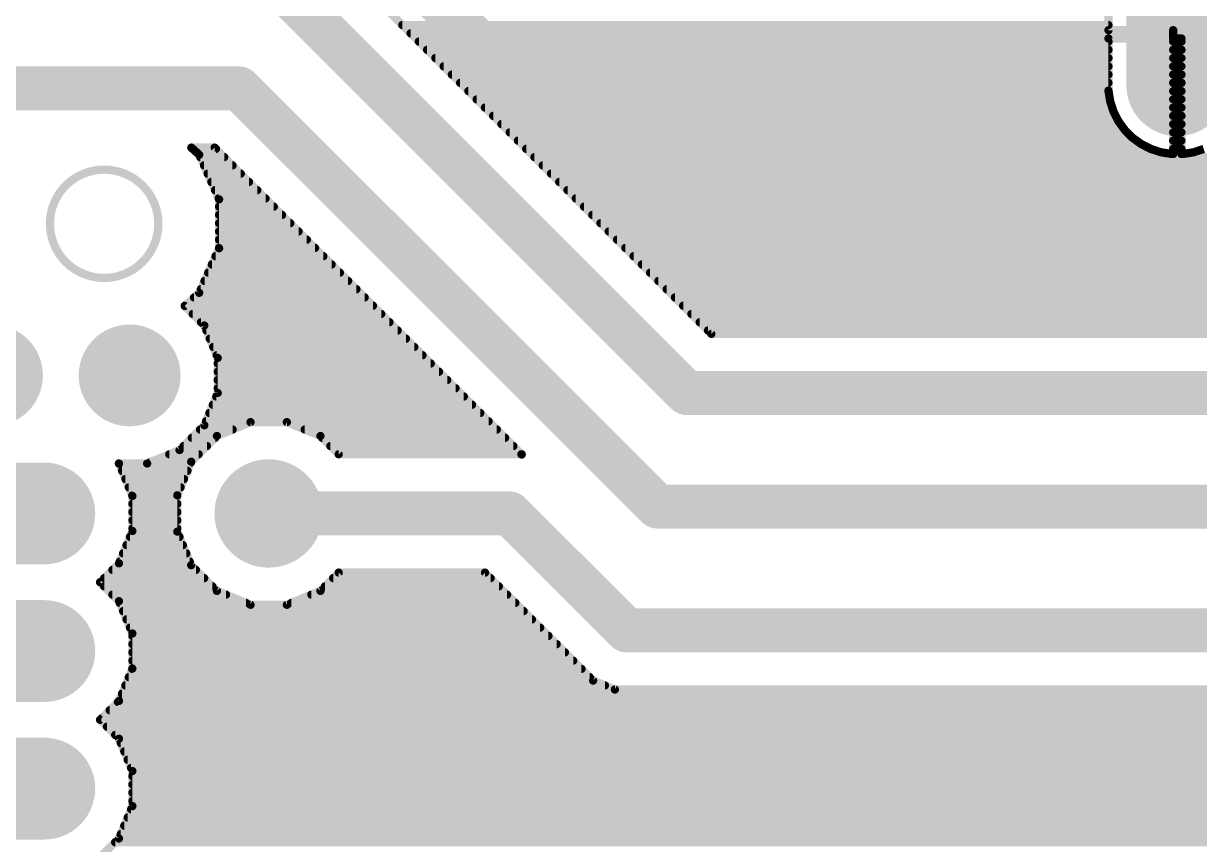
# Model space of a CAD drawing. Extents: x 0 to 84, y 0 to 54.2.
# Drawn here: x 51.1 to 72.8, y 29.83 to 44.99 of the extents above; entities that cross this region are included whole.
import ezdxf

# ---------------------------------------------------------------- set-up
doc = ezdxf.new("R2010")
doc.units = 0
for name, color, linetype in [('1', 12, 'CONTINUOUS'), ('17', 110, 'CONTINUOUS'), ('18', 110, 'CONTINUOUS'), ('20', 31, 'CONTINUOUS')]:
    doc.layers.add(name, color=color, linetype=linetype)

# ---------------------------------------------------------------- blocks, each defined once
blk = doc.blocks.new('ROUNDP')
at = {"const_width": 0.5}
blk.add_lwpolyline([(0, -0.25, 1), (0, 0.25, 1), (0, -0.25)], format="xyb", dxfattribs=at)
blk = doc.blocks.new('LONGP100')
at = {"const_width": 1}
blk.add_lwpolyline([(-0.5, 0), (0.5, 0)], dxfattribs=at)
at = {"const_width": 0.5}
for points in [[(-0.5, 0.25, 1), (-0.5, -0.25)], [(0.5, -0.25, 1), (0.5, 0.25)]]:
    blk.add_lwpolyline(points, format="xyb", dxfattribs=at)
blk = doc.blocks.new('ROUNDV')
at = {"const_width": 0.5}
blk.add_lwpolyline([(0, -0.25, 1), (0, 0.25, 1), (0, -0.25)], format="xyb", dxfattribs=at)

msp = doc.modelspace()

# ---------------------------------------------------------------- linework, layer by layer
at = {"layer": '1'}
for points, const_width in [([(56.515, 47.625), (63.655, 40.485)], 0.8128), ([(63.7932, 39.2564), (56.4037, 46.6459)], 0.1524), ([(55.785, 45.72), (63.3408, 38.1642)], 0.8128), ([(71.12, 45.8268), (71.12, 44.8632)], 0.1524), ([(58.0916, 44.958), (71.12, 44.958)], 0.1524), ([(71.12, 44.8632), (72.3138, 44.8632)], 0.1524), ([(72.3138, 44.8632), (72.3138, 44.7108)], 0.1524), ([(58.244, 44.8056), (72.3138, 44.8056)], 0.1524), ([(58.3964, 44.6532), (71.12, 44.6532)], 0.1524), ([(72.3138, 44.7108), (71.12, 44.7108)], 0.1524), ([(71.12, 44.7108), (71.12, 43.7473)], 0.1524), ([(72.3138, 42.5772), (72.3138, 44.7108)], 0.1524), ([(72.3138, 44.7108), (72.4662, 44.7108)], 0.1524), ([(72.3138, 44.6532), (72.4662, 44.6532)], 0.1524), ([(72.4662, 44.7108), (72.4662, 42.5772)], 0.1524), ([(58.5488, 44.5008), (71.12, 44.5008)], 0.1524), ([(72.3138, 44.5008), (72.4662, 44.5008)], 0.1524), ([(58.7012, 44.3484), (71.12, 44.3484)], 0.1524), ([(58.8536, 44.196), (71.12, 44.196)], 0.1524), ([(72.3138, 44.3484), (72.4662, 44.3484)], 0.1524), ([(72.3138, 44.196), (72.4662, 44.196)], 0.1524), ([(43.1185, 43.7878), (55.0822, 43.7878)], 0.8128), ([(55.0822, 43.7878), (62.802, 36.068)], 0.8128), ([(59.006, 44.0436), (71.12, 44.0436)], 0.1524), ([(72.3138, 44.0436), (72.4662, 44.0436)], 0.1524), ([(59.1584, 43.8912), (71.12, 43.8912)], 0.1524), ([(72.3138, 43.8912), (72.4662, 43.8912)], 0.1524), ([(59.3108, 43.7388), (71.1213, 43.7388)], 0.1524), ([(59.4632, 43.5864), (71.1455, 43.5864)], 0.1524), ([(71.12, 43.7473), (71.1513, 43.5498)], 0.1524), ([(71.1513, 43.5498), (71.213, 43.3597)], 0.1524), ([(72.3138, 43.7388), (72.4662, 43.7388)], 0.1524), ([(72.3138, 43.5864), (72.4662, 43.5864)], 0.1524), ([(59.6156, 43.434), (71.1889, 43.434)], 0.1524), ([(71.213, 43.3597), (71.3038, 43.1816)], 0.1524), ([(72.3138, 43.434), (72.4662, 43.434)], 0.1524), ([(59.768, 43.2816), (71.2528, 43.2816)], 0.1524), ([(59.9204, 43.1292), (71.3419, 43.1292)], 0.1524), ([(71.3038, 43.1816), (71.4213, 43.0199)], 0.1524), ([(72.3138, 43.2816), (72.4662, 43.2816)], 0.1524), ([(72.3138, 43.1292), (72.4662, 43.1292)], 0.1524), ([(60.0728, 42.9768), (71.4644, 42.9768)], 0.1524), ([(71.4213, 43.0199), (71.5627, 42.8785)], 0.1524), ([(72.3138, 42.9768), (72.4662, 42.9768)], 0.1524), ([(54.3444, 42.5638), (54.198, 42.6956)], 0.1524), ([(54.198, 42.6956), (54.6298, 42.6956)], 0.1524), ([(54.2242, 42.672), (54.6534, 42.672)], 0.1524), ([(54.6298, 42.6956), (60.295, 37.0304)], 0.1524), ([(60.2252, 42.8244), (71.6371, 42.8244)], 0.1524), ([(60.3776, 42.672), (71.8991, 42.672)], 0.1524), ([(71.5627, 42.8785), (71.7244, 42.761)], 0.1524), ([(71.7244, 42.761), (71.9025, 42.6703)], 0.1524), ([(71.9025, 42.6703), (72.0926, 42.6085)], 0.1524), ([(72.3138, 42.8244), (72.4662, 42.8244)], 0.1524), ([(72.3138, 42.672), (72.4662, 42.672)], 0.1524), ([(72.6874, 42.6085), (72.8775, 42.6703)], 0.1524), ([(54.7111, 41.7401), (54.3444, 42.5638)], 0.1524), ([(54.3641, 42.5196), (54.8058, 42.5196)], 0.1524), ([(60.53, 42.5196), (73.9587, 42.5196)], 0.1524), ([(72.0926, 42.6085), (72.29, 42.5772)], 0.1524), ([(72.29, 42.5772), (72.3138, 42.5772)], 0.1524), ([(72.4662, 42.5772), (72.49, 42.5772)], 0.1524), ([(72.49, 42.5772), (72.6874, 42.6085)], 0.1524), ([(54.4319, 42.3672), (54.9582, 42.3672)], 0.1524), ([(60.6824, 42.3672), (74.2552, 42.3672)], 0.1524), ([(54.4998, 42.2148), (55.1106, 42.2148)], 0.1524), ([(54.5676, 42.0624), (55.263, 42.0624)], 0.1524), ([(60.8348, 42.2148), (82.8913, 42.2148)], 0.1524), ([(60.9872, 42.0624), (82.8913, 42.0624)], 0.1524), ([(54.6355, 41.91), (55.4154, 41.91)], 0.1524), ([(61.1396, 41.91), (82.8913, 41.91)], 0.1524), ([(54.7033, 41.7576), (55.5678, 41.7576)], 0.1524), ([(54.7111, 40.8384), (54.7111, 41.7401)], 0.1524), ([(54.7111, 41.6052), (55.7202, 41.6052)], 0.1524), ([(61.292, 41.7576), (82.8913, 41.7576)], 0.1524), ([(61.4444, 41.6052), (82.8913, 41.6052)], 0.1524), ([(54.7111, 41.4528), (55.8726, 41.4528)], 0.1524), ([(61.5968, 41.4528), (82.8913, 41.4528)], 0.1524), ([(54.7111, 41.3004), (56.025, 41.3004)], 0.1524), ([(54.7111, 41.148), (56.1774, 41.148)], 0.1524), ([(61.7492, 41.3004), (82.8913, 41.3004)], 0.1524), ([(61.9016, 41.148), (82.8913, 41.148)], 0.1524), ([(54.7111, 40.9956), (56.3298, 40.9956)], 0.1524), ([(62.054, 40.9956), (82.8913, 40.9956)], 0.1524), ([(54.3444, 40.0147), (54.7111, 40.8384)], 0.1524), ([(54.7111, 40.8432), (56.4822, 40.8432)], 0.1524), ([(62.2064, 40.8432), (82.8913, 40.8432)], 0.1524), ([(63.655, 40.485), (72.39, 40.485)], 0.8128), ([(54.5776, 40.5384), (56.787, 40.5384)], 0.1524), ([(54.6454, 40.6908), (56.6346, 40.6908)], 0.1524), ([(62.3588, 40.6908), (82.8913, 40.6908)], 0.1524), ([(62.5112, 40.5384), (82.8913, 40.5384)], 0.1524), ([(54.5097, 40.386), (56.9394, 40.386)], 0.1524), ([(62.6636, 40.386), (82.8913, 40.386)], 0.1524), ([(54.374, 40.0812), (57.2442, 40.0812)], 0.1524), ([(54.4419, 40.2336), (57.0918, 40.2336)], 0.1524), ([(62.816, 40.2336), (82.8913, 40.2336)], 0.1524), ([(62.9684, 40.0812), (82.8913, 40.0812)], 0.1524), ([(54.076, 39.773), (54.3444, 40.0147)], 0.1524), ([(54.249, 39.9288), (57.3966, 39.9288)], 0.1524), ([(63.1208, 39.9288), (82.8913, 39.9288)], 0.1524), ([(54.4385, 39.4105), (54.076, 39.773)], 0.1524), ([(54.0798, 39.7764), (57.549, 39.7764)], 0.1524), ([(63.2732, 39.7764), (79.652, 39.7764)], 0.1524), ([(54.225, 39.624), (57.7014, 39.624)], 0.1524), ([(54.3774, 39.4716), (57.8538, 39.4716)], 0.1524), ([(63.4256, 39.624), (79.2841, 39.624)], 0.1524), ([(63.578, 39.4716), (78.9975, 39.4716)], 0.1524), ([(54.686, 38.813), (54.4385, 39.4105)], 0.1524), ([(54.4763, 39.3192), (58.0062, 39.3192)], 0.1524), ([(63.7304, 39.3192), (78.8451, 39.3192)], 0.1524), ([(78.7823, 39.2564), (63.7932, 39.2564)], 0.1524), ([(54.5394, 39.1668), (58.1586, 39.1668)], 0.1524), ([(54.6026, 39.0144), (58.311, 39.0144)], 0.1524), ([(54.6657, 38.862), (58.4634, 38.862)], 0.1524), ([(54.686, 38.1663), (54.686, 38.813)], 0.1524), ([(54.686, 38.7096), (58.6158, 38.7096)], 0.1524), ([(54.686, 38.5572), (58.7682, 38.5572)], 0.1524), ([(54.686, 38.4048), (58.9206, 38.4048)], 0.1524), ([(63.3408, 38.1642), (79.9458, 38.1642)], 0.8128), ([(54.4385, 37.5688), (54.686, 38.1663)], 0.1524), ([(54.686, 38.2524), (59.073, 38.2524)], 0.1524), ([(54.5954, 37.9476), (59.3778, 37.9476)], 0.1524), ([(54.6585, 38.1), (59.2254, 38.1)], 0.1524), ([(54.5323, 37.7952), (59.5302, 37.7952)], 0.1524), ([(53.9812, 37.1116), (54.4385, 37.5688)], 0.1524), ([(54.3601, 37.4904), (54.9614, 37.4904)], 0.1524), ([(54.4691, 37.6428), (59.6826, 37.6428)], 0.1524), ([(55.2907, 37.6268), (54.6711, 37.3702)], 0.1524), ([(55.9613, 37.6268), (55.2907, 37.6268)], 0.1524), ([(56.5809, 37.3702), (55.9613, 37.6268)], 0.1524), ([(56.2906, 37.4904), (59.835, 37.4904)], 0.1524), ([(54.6711, 37.3702), (54.1968, 36.8959)], 0.1524), ([(54.2077, 37.338), (54.6389, 37.338)], 0.1524), ([(56.9179, 37.0332), (56.5809, 37.3702)], 0.1524), ([(56.6131, 37.338), (59.9874, 37.338)], 0.1524), ([(53.3837, 36.8641), (53.9812, 37.1116)], 0.1524), ([(53.792, 37.0332), (54.3341, 37.0332)], 0.1524), ([(54.0553, 37.1856), (54.4865, 37.1856)], 0.1524), ([(56.7655, 37.1856), (60.1398, 37.1856)], 0.1524), ([(60.2883, 37.0332), (56.9179, 37.0332)], 0.1524), ([(56.9179, 37.0332), (60.2922, 37.0332)], 0.1524), ([(60.295, 37.0304), (60.2883, 37.0332)], 0.1524), ([(52.8639, 36.8618), (52.8617, 36.8641)], 0.1524), ([(52.8617, 36.8641), (53.3837, 36.8641)], 0.1524), ([(53.1114, 36.2644), (52.8639, 36.8618)], 0.1524), ([(53.4241, 36.8808), (54.1906, 36.8808)], 0.1524), ([(54.1968, 36.8959), (53.9402, 36.2763)], 0.1524), ([(52.9192, 36.7284), (54.1275, 36.7284)], 0.1524), ([(52.9823, 36.576), (54.0643, 36.576)], 0.1524), ([(53.0454, 36.4236), (54.0012, 36.4236)], 0.1524), ([(62.802, 36.068), (77.47, 36.068)], 0.8128), ([(53.1086, 36.2712), (53.9402, 36.2712)], 0.1524), ([(53.1114, 35.6176), (53.1114, 36.2644)], 0.1524), ([(53.9402, 36.2763), (53.9402, 35.6057)], 0.1524), ([(60.071, 35.941), (55.626, 35.941)], 0.8128), ([(62.23, 33.782), (60.071, 35.941)], 0.8128), ([(53.1114, 36.1188), (53.9402, 36.1188)], 0.1524), ([(53.1114, 35.9664), (53.9402, 35.9664)], 0.1524), ([(53.1114, 35.814), (53.9402, 35.814)], 0.1524), ([(52.8639, 35.0202), (53.1114, 35.6176)], 0.1524), ([(53.0665, 35.5092), (53.9802, 35.5092)], 0.1524), ([(53.1114, 35.6616), (53.9402, 35.6616)], 0.1524), ([(53.9402, 35.6057), (54.1968, 34.9861)], 0.1524), ([(53.0034, 35.3568), (54.0433, 35.3568)], 0.1524), ([(52.9402, 35.2044), (54.1064, 35.2044)], 0.1524), ([(52.5147, 34.671), (52.8639, 35.0202)], 0.1524), ([(52.7433, 34.8996), (54.2833, 34.8996)], 0.1524), ([(52.8771, 35.052), (54.1695, 35.052)], 0.1524), ([(54.1968, 34.9861), (54.6711, 34.5118)], 0.1524), ([(52.8639, 34.3218), (52.5147, 34.671)], 0.1524), ([(52.5909, 34.7472), (54.4357, 34.7472)], 0.1524), ([(56.5809, 34.5118), (56.9179, 34.8488)], 0.1524), ([(56.8163, 34.7472), (59.7202, 34.7472)], 0.1524), ([(56.9179, 34.8488), (59.6186, 34.8488)], 0.1524), ([(59.6186, 34.8488), (61.6113, 32.8561)], 0.1524), ([(52.5909, 34.5948), (54.5881, 34.5948)], 0.1524), ([(52.7433, 34.4424), (54.8387, 34.4424)], 0.1524), ([(54.6711, 34.5118), (55.2907, 34.2552)], 0.1524), ([(55.9613, 34.2552), (56.5809, 34.5118)], 0.1524), ([(56.4133, 34.4424), (60.025, 34.4424)], 0.1524), ([(56.6639, 34.5948), (59.8726, 34.5948)], 0.1524), ([(53.1114, 33.7244), (52.8639, 34.3218)], 0.1524), ([(52.8771, 34.29), (55.2067, 34.29)], 0.1524), ([(55.2907, 34.2552), (55.9613, 34.2552)], 0.1524), ([(56.0453, 34.29), (60.1774, 34.29)], 0.1524), ([(52.9402, 34.1376), (60.3298, 34.1376)], 0.1524), ([(74.93, 33.782), (62.23, 33.782)], 0.8128), ([(53.0034, 33.9852), (60.4822, 33.9852)], 0.1524), ([(53.0665, 33.8328), (60.6346, 33.8328)], 0.1524), ([(53.1114, 33.0776), (53.1114, 33.7244)], 0.1524), ([(53.1114, 33.6804), (60.787, 33.6804)], 0.1524), ([(53.1114, 33.528), (60.9394, 33.528)], 0.1524), ([(53.1114, 33.3756), (61.0918, 33.3756)], 0.1524), ([(53.1114, 33.2232), (61.2442, 33.2232)], 0.1524), ([(52.8639, 32.4802), (53.1114, 33.0776)], 0.1524), ([(53.0454, 32.9184), (61.549, 32.9184)], 0.1524), ([(53.1086, 33.0708), (61.3966, 33.0708)], 0.1524), ([(52.9823, 32.766), (61.8288, 32.766)], 0.1524), ([(61.6113, 32.8561), (62.0127, 32.6898)], 0.1524), ([(62.0127, 32.6898), (73.6381, 32.6898)], 0.1524), ([(52.5147, 32.131), (52.8639, 32.4802)], 0.1524), ([(52.9192, 32.6136), (73.7143, 32.6136)], 0.1524), ([(52.6925, 32.3088), (74.0814, 32.3088)], 0.1524), ([(52.8449, 32.4612), (73.8667, 32.4612)], 0.1524), ([(52.8639, 31.7818), (52.5147, 32.131)], 0.1524), ([(52.5401, 32.1564), (74.4493, 32.1564)], 0.1524), ([(52.6417, 32.004), (82.8913, 32.004)], 0.1524), ([(52.7941, 31.8516), (82.8913, 31.8516)], 0.1524), ([(53.1114, 31.1844), (52.8639, 31.7818)], 0.1524), ([(52.8981, 31.6992), (82.8913, 31.6992)], 0.1524), ([(52.9613, 31.5468), (82.8913, 31.5468)], 0.1524), ([(53.0244, 31.3944), (82.8913, 31.3944)], 0.1524), ([(53.0875, 31.242), (82.8913, 31.242)], 0.1524), ([(53.1114, 30.5376), (53.1114, 31.1844)], 0.1524), ([(53.1114, 31.0896), (82.8913, 31.0896)], 0.1524), ([(53.1114, 30.9372), (82.8913, 30.9372)], 0.1524), ([(53.1114, 30.7848), (82.8913, 30.7848)], 0.1524), ([(52.8639, 29.9402), (53.1114, 30.5376)], 0.1524), ([(53.1114, 30.6324), (82.8913, 30.6324)], 0.1524), ([(53.0244, 30.3276), (82.8913, 30.3276)], 0.1524), ([(53.0875, 30.48), (82.8913, 30.48)], 0.1524), ([(52.9613, 30.1752), (82.8913, 30.1752)], 0.1524), ([(52.5147, 29.591), (52.8639, 29.9402)], 0.1524), ([(52.7941, 29.8704), (82.8913, 29.8704)], 0.1524), ([(52.8981, 30.0228), (82.8913, 30.0228)], 0.1524)]:
    msp.add_lwpolyline(points, dxfattribs=dict(at, const_width=const_width))
for points, const_width in [([(58.0916, 44.9961, 1), (58.0916, 44.9199)], 0.0762), ([(71.12, 44.9013, 1), (71.12, 44.8251)], 0.0762), ([(71.12, 44.9199, 1), (71.12, 44.9961)], 0.0762), ([(72.3519, 44.8632, 1), (72.2757, 44.8632)], 0.0762), ([(72.3138, 44.8251, 1), (72.3138, 44.9013)], 0.0762), ([(58.244, 44.8437, 1), (58.244, 44.7675)], 0.0762), ([(58.3964, 44.6913, 1), (58.3964, 44.6151)], 0.0762), ([(71.0819, 44.8632, 1), (71.1581, 44.8632)], 0.0762), ([(71.12, 44.7489, 1), (71.12, 44.6727)], 0.0762), ([(71.1581, 44.7108, 1), (71.0819, 44.7108)], 0.0762), ([(71.12, 44.6151, 1), (71.12, 44.6913)], 0.0762), ([(72.3519, 44.7108, 1), (72.2757, 44.7108)], 0.0762), ([(72.3138, 44.7489, 1), (72.3138, 44.6727)], 0.0762), ([(72.2757, 44.7108, 1), (72.3519, 44.7108)], 0.0762), ([(72.3138, 44.6913, 1), (72.3138, 44.6151)], 0.0762), ([(72.3138, 44.7675, 1), (72.3138, 44.8437)], 0.0762), ([(72.3138, 44.6727, 1), (72.3138, 44.7489)], 0.0762), ([(72.5043, 44.7108, 1), (72.4281, 44.7108)], 0.0762), ([(72.4662, 44.6727, 1), (72.4662, 44.7489)], 0.0762), ([(72.4662, 44.6151, 1), (72.4662, 44.6913)], 0.0762), ([(58.5488, 44.5389, 1), (58.5488, 44.4627)], 0.0762), ([(71.12, 44.4627, 1), (71.12, 44.5389)], 0.0762), ([(72.3138, 44.5389, 1), (72.3138, 44.4627)], 0.0762), ([(72.4662, 44.4627, 1), (72.4662, 44.5389)], 0.0762), ([(58.7012, 44.3865, 1), (58.7012, 44.3103)], 0.0762), ([(58.8536, 44.2341, 1), (58.8536, 44.1579)], 0.0762), ([(71.12, 44.3103, 1), (71.12, 44.3865)], 0.0762), ([(71.12, 44.1579, 1), (71.12, 44.2341)], 0.0762), ([(72.3138, 44.3865, 1), (72.3138, 44.3103)], 0.0762), ([(72.3138, 44.2341, 1), (72.3138, 44.1579)], 0.0762), ([(72.4662, 44.3103, 1), (72.4662, 44.3865)], 0.0762), ([(72.4662, 44.1579, 1), (72.4662, 44.2341)], 0.0762), ([(55.2259, 43.9315, 1), (54.9385, 43.6441)], 0.4064), ([(55.0822, 43.5846, 1), (55.0822, 43.991)], 0.4064), ([(59.006, 44.0817, 1), (59.006, 44.0055)], 0.0762), ([(71.12, 44.0055, 1), (71.12, 44.0817)], 0.0762), ([(72.3138, 44.0817, 1), (72.3138, 44.0055)], 0.0762), ([(72.4662, 44.0055, 1), (72.4662, 44.0817)], 0.0762), ([(59.1584, 43.9293, 1), (59.1584, 43.8531)], 0.0762), ([(71.12, 43.8531, 1), (71.12, 43.9293)], 0.0762), ([(72.3138, 43.9293, 1), (72.3138, 43.8531)], 0.0762), ([(72.4662, 43.8531, 1), (72.4662, 43.9293)], 0.0762), ([(59.3108, 43.7769, 1), (59.3108, 43.7007)], 0.0762), ([(59.4632, 43.6245, 1), (59.4632, 43.5483)], 0.0762), ([(71.1576, 43.7532, 1), (71.0824, 43.7413)], 0.0762), ([(71.0819, 43.7473, 1), (71.1581, 43.7473)], 0.0762), ([(71.1875, 43.5616, 1), (71.115, 43.5381)], 0.0762), ([(71.1213, 43.7007, 1), (71.1213, 43.7769)], 0.0762), ([(71.1455, 43.5483, 1), (71.1455, 43.6245)], 0.0762), ([(72.3138, 43.7769, 1), (72.3138, 43.7007)], 0.0762), ([(72.3138, 43.6245, 1), (72.3138, 43.5483)], 0.0762), ([(72.4662, 43.7007, 1), (72.4662, 43.7769)], 0.0762), ([(72.4662, 43.5483, 1), (72.4662, 43.6245)], 0.0762), ([(59.6156, 43.4721, 1), (59.6156, 43.3959)], 0.0762), ([(71.1136, 43.5439, 1), (71.1889, 43.5558)], 0.0762), ([(71.247, 43.377, 1), (71.1791, 43.3424)], 0.0762), ([(71.1768, 43.3479, 1), (71.2493, 43.3715)], 0.0762), ([(71.1889, 43.3959, 1), (71.1889, 43.4721)], 0.0762), ([(72.3138, 43.4721, 1), (72.3138, 43.3959)], 0.0762), ([(72.4662, 43.3959, 1), (72.4662, 43.4721)], 0.0762), ([(59.768, 43.3197, 1), (59.768, 43.2435)], 0.0762), ([(59.9204, 43.1673, 1), (59.9204, 43.0911)], 0.0762), ([(71.2528, 43.2435, 1), (71.2528, 43.3197)], 0.0762), ([(71.3346, 43.204, 1), (71.273, 43.1592)], 0.0762), ([(71.2698, 43.1643, 1), (71.3377, 43.1989)], 0.0762), ([(71.3419, 43.0911, 1), (71.3419, 43.1673)], 0.0762), ([(72.3138, 43.3197, 1), (72.3138, 43.2435)], 0.0762), ([(72.3138, 43.1673, 1), (72.3138, 43.0911)], 0.0762), ([(72.4662, 43.2435, 1), (72.4662, 43.3197)], 0.0762), ([(72.4662, 43.0911, 1), (72.4662, 43.1673)], 0.0762), ([(60.0728, 43.0149, 1), (60.0728, 42.9387)], 0.0762), ([(71.4482, 43.0468, 1), (71.3944, 42.9929)], 0.0762), ([(71.3905, 42.9975, 1), (71.4521, 43.0423)], 0.0762), ([(71.4644, 42.9387, 1), (71.4644, 43.0149)], 0.0762), ([(72.3138, 43.0149, 1), (72.3138, 42.9387)], 0.0762), ([(72.4662, 42.9387, 1), (72.4662, 43.0149)], 0.0762), ([(54.2235, 42.7239, 1), (54.1725, 42.6673)], 0.0762), ([(54.198, 42.7337, 1), (54.198, 42.6575)], 0.0762), ([(54.2242, 42.7101, 1), (54.2242, 42.6339)], 0.0762), ([(54.6567, 42.7226, 1), (54.6028, 42.6687)], 0.0762), ([(54.6298, 42.6575, 1), (54.6298, 42.7337)], 0.0762), ([(54.6534, 42.6339, 1), (54.6534, 42.7101)], 0.0762), ([(60.2252, 42.8625, 1), (60.2252, 42.7863)], 0.0762), ([(60.3776, 42.7101, 1), (60.3776, 42.6339)], 0.0762), ([(71.585, 42.9093, 1), (71.5403, 42.8477)], 0.0762), ([(71.5357, 42.8516, 1), (71.5896, 42.9055)], 0.0762), ([(71.6371, 42.7863, 1), (71.6371, 42.8625)], 0.0762), ([(71.7417, 42.795, 1), (71.7071, 42.7271)], 0.0762), ([(71.702, 42.7302, 1), (71.7468, 42.7918)], 0.0762), ([(71.9143, 42.7065, 1), (71.8907, 42.634)], 0.0762), ([(71.8852, 42.6363, 1), (71.9198, 42.7042)], 0.0762), ([(71.8991, 42.6339, 1), (71.8991, 42.7101)], 0.0762), ([(72.3138, 42.8625, 1), (72.3138, 42.7863)], 0.0762), ([(72.3138, 42.7101, 1), (72.3138, 42.6339)], 0.0762), ([(72.4662, 42.7863, 1), (72.4662, 42.8625)], 0.0762), ([(72.4662, 42.6339, 1), (72.4662, 42.7101)], 0.0762), ([(54.3792, 42.5793, 1), (54.3096, 42.5483)], 0.0762), ([(54.3189, 42.5355, 1), (54.3699, 42.5921)], 0.0762), ([(54.3641, 42.5577, 1), (54.3641, 42.4815)], 0.0762), ([(54.8058, 42.4815, 1), (54.8058, 42.5577)], 0.0762), ([(60.53, 42.5577, 1), (60.53, 42.4815)], 0.0762), ([(72.0986, 42.6461, 1), (72.0866, 42.5709)], 0.0762), ([(72.0808, 42.5723, 1), (72.1044, 42.6447)], 0.0762), ([(72.29, 42.6153, 1), (72.29, 42.5391)], 0.0762), ([(72.2757, 42.5772, 1), (72.3519, 42.5772)], 0.0762), ([(72.2841, 42.5396, 1), (72.296, 42.6148)], 0.0762), ([(72.3138, 42.5391, 1), (72.3138, 42.6153)], 0.0762), ([(72.4662, 42.6153, 1), (72.4662, 42.5391)], 0.0762), ([(72.4281, 42.5772, 1), (72.5043, 42.5772)], 0.0762), ([(72.484, 42.6148, 1), (72.4959, 42.5396)], 0.0762), ([(72.49, 42.5391, 1), (72.49, 42.6153)], 0.0762), ([(72.6756, 42.6447, 1), (72.6992, 42.5723)], 0.0762), ([(72.6934, 42.5709, 1), (72.6814, 42.6461)], 0.0762), ([(54.4319, 42.4053, 1), (54.4319, 42.3291)], 0.0762), ([(54.9582, 42.3291, 1), (54.9582, 42.4053)], 0.0762), ([(60.6824, 42.4053, 1), (60.6824, 42.3291)], 0.0762), ([(54.4998, 42.2529, 1), (54.4998, 42.1767)], 0.0762), ([(54.5676, 42.1005, 1), (54.5676, 42.0243)], 0.0762), ([(55.1106, 42.1767, 1), (55.1106, 42.2529)], 0.0762), ([(55.263, 42.0243, 1), (55.263, 42.1005)], 0.0762), ([(60.8348, 42.2529, 1), (60.8348, 42.1767)], 0.0762), ([(60.9872, 42.1005, 1), (60.9872, 42.0243)], 0.0762), ([(54.6355, 41.9481, 1), (54.6355, 41.8719)], 0.0762), ([(55.4154, 41.8719, 1), (55.4154, 41.9481)], 0.0762), ([(61.1396, 41.9481, 1), (61.1396, 41.8719)], 0.0762), ([(54.7033, 41.7957, 1), (54.7033, 41.7195)], 0.0762), ([(54.7492, 41.7401, 1), (54.673, 41.7401)], 0.0762), ([(54.7111, 41.6433, 1), (54.7111, 41.5671)], 0.0762), ([(54.6763, 41.7246, 1), (54.7459, 41.7555)], 0.0762), ([(55.5678, 41.7195, 1), (55.5678, 41.7957)], 0.0762), ([(55.7202, 41.5671, 1), (55.7202, 41.6433)], 0.0762), ([(61.292, 41.7957, 1), (61.292, 41.7195)], 0.0762), ([(61.4444, 41.6433, 1), (61.4444, 41.5671)], 0.0762), ([(54.7111, 41.4909, 1), (54.7111, 41.4147)], 0.0762), ([(55.8726, 41.4147, 1), (55.8726, 41.4909)], 0.0762), ([(61.5968, 41.4909, 1), (61.5968, 41.4147)], 0.0762), ([(54.7111, 41.3385, 1), (54.7111, 41.2623)], 0.0762), ([(54.7111, 41.1861, 1), (54.7111, 41.1099)], 0.0762), ([(56.025, 41.2623, 1), (56.025, 41.3385)], 0.0762), ([(56.1774, 41.1099, 1), (56.1774, 41.1861)], 0.0762), ([(61.7492, 41.3385, 1), (61.7492, 41.2623)], 0.0762), ([(61.9016, 41.1861, 1), (61.9016, 41.1099)], 0.0762), ([(54.7111, 41.0337, 1), (54.7111, 40.9575)], 0.0762), ([(56.3298, 40.9575, 1), (56.3298, 41.0337)], 0.0762), ([(62.054, 41.0337, 1), (62.054, 40.9575)], 0.0762), ([(54.7111, 40.8813, 1), (54.7111, 40.8051)], 0.0762), ([(54.673, 40.8384, 1), (54.7492, 40.8384)], 0.0762), ([(54.7459, 40.8229, 1), (54.6763, 40.8539)], 0.0762), ([(56.4822, 40.8051, 1), (56.4822, 40.8813)], 0.0762), ([(62.2064, 40.8813, 1), (62.2064, 40.8051)], 0.0762), ([(63.655, 40.6882, 1), (63.655, 40.2818)], 0.4064), ([(63.5113, 40.3413, 1), (63.7987, 40.6287)], 0.4064), ([(72.39, 40.2818, 1), (72.39, 40.6882)], 0.4064), ([(54.5776, 40.5765, 1), (54.5776, 40.5003)], 0.0762), ([(54.6454, 40.7289, 1), (54.6454, 40.6527)], 0.0762), ([(56.6346, 40.6527, 1), (56.6346, 40.7289)], 0.0762), ([(56.787, 40.5003, 1), (56.787, 40.5765)], 0.0762), ([(62.3588, 40.7289, 1), (62.3588, 40.6527)], 0.0762), ([(62.5112, 40.5765, 1), (62.5112, 40.5003)], 0.0762), ([(54.5097, 40.4241, 1), (54.5097, 40.3479)], 0.0762), ([(56.9394, 40.3479, 1), (56.9394, 40.4241)], 0.0762), ([(62.6636, 40.4241, 1), (62.6636, 40.3479)], 0.0762), ([(54.374, 40.1193, 1), (54.374, 40.0431)], 0.0762), ([(54.4419, 40.2717, 1), (54.4419, 40.1955)], 0.0762), ([(57.0918, 40.1955, 1), (57.0918, 40.2717)], 0.0762), ([(57.2442, 40.0431, 1), (57.2442, 40.1193)], 0.0762), ([(62.816, 40.2717, 1), (62.816, 40.1955)], 0.0762), ([(62.9684, 40.1193, 1), (62.9684, 40.0431)], 0.0762), ([(54.249, 39.9669, 1), (54.249, 39.8907)], 0.0762), ([(54.3096, 40.0302, 1), (54.3792, 39.9992)], 0.0762), ([(54.3699, 39.9863, 1), (54.3189, 40.043)], 0.0762), ([(57.3966, 39.8907, 1), (57.3966, 39.9669)], 0.0762), ([(63.1208, 39.9669, 1), (63.1208, 39.8907)], 0.0762), ([(54.1029, 39.7999, 1), (54.0491, 39.746)], 0.0762), ([(54.0505, 39.8013, 1), (54.1015, 39.7447)], 0.0762), ([(54.0798, 39.8145, 1), (54.0798, 39.7383)], 0.0762), ([(57.549, 39.7383, 1), (57.549, 39.8145)], 0.0762), ([(63.2732, 39.8145, 1), (63.2732, 39.7383)], 0.0762), ([(54.225, 39.6621, 1), (54.225, 39.5859)], 0.0762), ([(54.3774, 39.5097, 1), (54.3774, 39.4335)], 0.0762), ([(57.7014, 39.5859, 1), (57.7014, 39.6621)], 0.0762), ([(57.8538, 39.4335, 1), (57.8538, 39.5097)], 0.0762), ([(63.4256, 39.6621, 1), (63.4256, 39.5859)], 0.0762), ([(63.578, 39.5097, 1), (63.578, 39.4335)], 0.0762), ([(54.4737, 39.4251, 1), (54.4033, 39.3959)], 0.0762), ([(54.4115, 39.3836, 1), (54.4654, 39.4374)], 0.0762), ([(54.4763, 39.3573, 1), (54.4763, 39.2811)], 0.0762), ([(58.0062, 39.2811, 1), (58.0062, 39.3573)], 0.0762), ([(63.7304, 39.3573, 1), (63.7304, 39.2811)], 0.0762), ([(63.7932, 39.2945, 1), (63.7932, 39.2183)], 0.0762), ([(63.7662, 39.2295, 1), (63.8201, 39.2834)], 0.0762), ([(54.5394, 39.2049, 1), (54.5394, 39.1287)], 0.0762), ([(54.6026, 39.0525, 1), (54.6026, 38.9763)], 0.0762), ([(58.1586, 39.1287, 1), (58.1586, 39.2049)], 0.0762), ([(58.311, 38.9763, 1), (58.311, 39.0525)], 0.0762), ([(54.6657, 38.9001, 1), (54.6657, 38.8239)], 0.0762), ([(54.7241, 38.813, 1), (54.6479, 38.813)], 0.0762), ([(54.6508, 38.7984, 1), (54.7212, 38.8276)], 0.0762), ([(58.4634, 38.8239, 1), (58.4634, 38.9001)], 0.0762), ([(54.686, 38.7477, 1), (54.686, 38.6715)], 0.0762), ([(54.686, 38.5953, 1), (54.686, 38.5191)], 0.0762), ([(58.6158, 38.6715, 1), (58.6158, 38.7477)], 0.0762), ([(58.7682, 38.5191, 1), (58.7682, 38.5953)], 0.0762), ([(54.686, 38.4429, 1), (54.686, 38.3667)], 0.0762), ([(58.9206, 38.3667, 1), (58.9206, 38.4429)], 0.0762), ([(63.3408, 38.3674, 1), (63.3408, 37.961)], 0.4064), ([(63.1971, 38.0205, 1), (63.4845, 38.3079)], 0.4064), ([(54.686, 38.2905, 1), (54.686, 38.2143)], 0.0762), ([(54.6479, 38.1663, 1), (54.7241, 38.1663)], 0.0762), ([(54.7212, 38.1517, 1), (54.6508, 38.1809)], 0.0762), ([(59.073, 38.2143, 1), (59.073, 38.2905)], 0.0762), ([(54.5954, 37.9857, 1), (54.5954, 37.9095)], 0.0762), ([(54.6585, 38.1381, 1), (54.6585, 38.0619)], 0.0762), ([(59.2254, 38.0619, 1), (59.2254, 38.1381)], 0.0762), ([(59.3778, 37.9095, 1), (59.3778, 37.9857)], 0.0762), ([(54.5323, 37.8333, 1), (54.5323, 37.7571)], 0.0762), ([(59.5302, 37.7571, 1), (59.5302, 37.8333)], 0.0762), ([(54.3601, 37.5285, 1), (54.3601, 37.4523)], 0.0762), ([(54.4033, 37.5834, 1), (54.4737, 37.5543)], 0.0762), ([(54.4654, 37.5419, 1), (54.4115, 37.5958)], 0.0762), ([(54.4691, 37.6809, 1), (54.4691, 37.6047)], 0.0762), ([(54.9614, 37.4523, 1), (54.9614, 37.5285)], 0.0762), ([(55.2907, 37.6649, 1), (55.2907, 37.5887)], 0.0762), ([(55.3053, 37.5916, 1), (55.2761, 37.662)], 0.0762), ([(55.9759, 37.662, 1), (55.9467, 37.5916)], 0.0762), ([(55.9613, 37.5887, 1), (55.9613, 37.6649)], 0.0762), ([(56.2906, 37.5285, 1), (56.2906, 37.4523)], 0.0762), ([(59.6826, 37.6047, 1), (59.6826, 37.6809)], 0.0762), ([(59.835, 37.4523, 1), (59.835, 37.5285)], 0.0762), ([(54.2077, 37.3761, 1), (54.2077, 37.2999)], 0.0762), ([(54.6565, 37.4053, 1), (54.6856, 37.335)], 0.0762), ([(54.6389, 37.2999, 1), (54.6389, 37.3761)], 0.0762), ([(54.698, 37.3432, 1), (54.6441, 37.3971)], 0.0762), ([(56.6079, 37.3971, 1), (56.554, 37.3432)], 0.0762), ([(56.5663, 37.335, 1), (56.5955, 37.4053)], 0.0762), ([(56.6131, 37.3761, 1), (56.6131, 37.2999)], 0.0762), ([(59.9874, 37.2999, 1), (59.9874, 37.3761)], 0.0762), ([(53.792, 37.0713, 1), (53.792, 36.9951)], 0.0762), ([(53.9543, 37.1385, 1), (54.0081, 37.0846)], 0.0762), ([(53.9958, 37.0764, 1), (53.9666, 37.1467)], 0.0762), ([(54.0553, 37.2237, 1), (54.0553, 37.1475)], 0.0762), ([(54.3341, 36.9951, 1), (54.3341, 37.0713)], 0.0762), ([(54.4865, 37.1475, 1), (54.4865, 37.2237)], 0.0762), ([(56.7655, 37.2237, 1), (56.7655, 37.1475)], 0.0762), ([(56.9179, 37.0713, 1), (56.9179, 36.9951)], 0.0762), ([(56.9179, 37.0713, 1), (56.9179, 36.9951)], 0.0762), ([(60.1398, 37.1475, 1), (60.1398, 37.2237)], 0.0762), ([(60.3028, 37.0684, 1), (60.2737, 36.998)], 0.0762), ([(60.2804, 36.9952, 1), (60.3096, 37.0656)], 0.0762), ([(60.2883, 36.9951, 1), (60.2883, 37.0713)], 0.0762), ([(60.2922, 36.9951, 1), (60.2922, 37.0713)], 0.0762), ([(52.8886, 36.891, 1), (52.8347, 36.8371)], 0.0762), ([(52.8617, 36.9022, 1), (52.8617, 36.826)], 0.0762), ([(52.8991, 36.8764, 1), (52.8287, 36.8472)], 0.0762), ([(52.837, 36.8349, 1), (52.8908, 36.8888)], 0.0762), ([(53.3691, 36.8993, 1), (53.3983, 36.8289)], 0.0762), ([(53.3837, 36.826, 1), (53.3837, 36.9022)], 0.0762), ([(53.4241, 36.9189, 1), (53.4241, 36.8427)], 0.0762), ([(54.1699, 36.9229, 1), (54.2238, 36.869)], 0.0762), ([(54.232, 36.8813, 1), (54.1616, 36.9105)], 0.0762), ([(54.1906, 36.8427, 1), (54.1906, 36.9189)], 0.0762), ([(56.8909, 37.0063, 1), (56.9448, 37.0601)], 0.0762), ([(60.2681, 37.0035, 1), (60.3219, 37.0573)], 0.0762), ([(52.9192, 36.7665, 1), (52.9192, 36.6903)], 0.0762), ([(54.1275, 36.6903, 1), (54.1275, 36.7665)], 0.0762), ([(52.9823, 36.6141, 1), (52.9823, 36.5379)], 0.0762), ([(53.0454, 36.4617, 1), (53.0454, 36.3855)], 0.0762), ([(54.0012, 36.3855, 1), (54.0012, 36.4617)], 0.0762), ([(54.0643, 36.5379, 1), (54.0643, 36.6141)], 0.0762), ([(62.802, 36.2712, 1), (62.802, 35.8648)], 0.4064), ([(53.1086, 36.3093, 1), (53.1086, 36.2331)], 0.0762), ([(53.1495, 36.2644, 1), (53.0733, 36.2644)], 0.0762), ([(53.0762, 36.2498, 1), (53.1466, 36.2789)], 0.0762), ([(53.9783, 36.2763, 1), (53.9021, 36.2763)], 0.0762), ([(53.905, 36.2909, 1), (53.9754, 36.2617)], 0.0762), ([(53.9402, 36.2331, 1), (53.9402, 36.3093)], 0.0762), ([(55.626, 36.1442, 1), (55.626, 35.7378)], 0.4064), ([(60.2147, 36.0847, 1), (59.9273, 35.7973)], 0.4064), ([(60.071, 35.7378, 1), (60.071, 36.1442)], 0.4064), ([(62.6583, 35.9243, 1), (62.9457, 36.2117)], 0.4064), ([(53.1114, 36.1569, 1), (53.1114, 36.0807)], 0.0762), ([(53.1114, 36.0045, 1), (53.1114, 35.9283)], 0.0762), ([(53.9402, 36.0807, 1), (53.9402, 36.1569)], 0.0762), ([(53.9402, 35.9283, 1), (53.9402, 36.0045)], 0.0762), ([(53.1114, 35.8521, 1), (53.1114, 35.7759)], 0.0762), ([(53.9402, 35.7759, 1), (53.9402, 35.8521)], 0.0762), ([(53.0665, 35.5473, 1), (53.0665, 35.4711)], 0.0762), ([(53.1114, 35.6997, 1), (53.1114, 35.6235)], 0.0762), ([(53.0733, 35.6176, 1), (53.1495, 35.6176)], 0.0762), ([(53.1466, 35.6031, 1), (53.0762, 35.6322)], 0.0762), ([(53.9754, 35.6203, 1), (53.905, 35.5911)], 0.0762), ([(53.9021, 35.6057, 1), (53.9783, 35.6057)], 0.0762), ([(53.9402, 35.6235, 1), (53.9402, 35.6997)], 0.0762), ([(53.9802, 35.4711, 1), (53.9802, 35.5473)], 0.0762), ([(53.0034, 35.3949, 1), (53.0034, 35.3187)], 0.0762), ([(54.0433, 35.3187, 1), (54.0433, 35.3949)], 0.0762), ([(52.9402, 35.2425, 1), (52.9402, 35.1663)], 0.0762), ([(54.1064, 35.1663, 1), (54.1064, 35.2425)], 0.0762), ([(52.7433, 34.9377, 1), (52.7433, 34.8615)], 0.0762), ([(52.8287, 35.0347, 1), (52.8991, 35.0056)], 0.0762), ([(52.8909, 34.9932, 1), (52.837, 35.0471)], 0.0762), ([(52.8771, 35.0901, 1), (52.8771, 35.0139)], 0.0762), ([(54.2238, 35.013, 1), (54.1699, 34.9591)], 0.0762), ([(54.1616, 34.9715, 1), (54.232, 35.0006)], 0.0762), ([(54.1695, 35.0139, 1), (54.1695, 35.0901)], 0.0762), ([(54.2833, 34.8615, 1), (54.2833, 34.9377)], 0.0762), ([(52.5417, 34.6979, 1), (52.4878, 34.6441)], 0.0762), ([(52.4878, 34.6979, 1), (52.5417, 34.6441)], 0.0762), ([(52.5909, 34.7853, 1), (52.5909, 34.7091)], 0.0762), ([(54.4357, 34.7091, 1), (54.4357, 34.7853)], 0.0762), ([(56.8163, 34.7853, 1), (56.8163, 34.7091)], 0.0762), ([(56.9179, 34.8869, 1), (56.9179, 34.8107)], 0.0762), ([(56.9448, 34.8219, 1), (56.8909, 34.8757)], 0.0762), ([(59.6455, 34.8757, 1), (59.5917, 34.8219)], 0.0762), ([(59.6186, 34.8107, 1), (59.6186, 34.8869)], 0.0762), ([(59.7202, 34.7091, 1), (59.7202, 34.7853)], 0.0762), ([(52.5909, 34.6329, 1), (52.5909, 34.5567)], 0.0762), ([(52.7433, 34.4805, 1), (52.7433, 34.4043)], 0.0762), ([(54.5881, 34.5567, 1), (54.5881, 34.6329)], 0.0762), ([(54.6856, 34.547, 1), (54.6565, 34.4766)], 0.0762), ([(54.6441, 34.4849, 1), (54.698, 34.5388)], 0.0762), ([(54.8387, 34.4043, 1), (54.8387, 34.4805)], 0.0762), ([(56.4133, 34.4805, 1), (56.4133, 34.4043)], 0.0762), ([(56.554, 34.5388, 1), (56.6079, 34.4849)], 0.0762), ([(56.5955, 34.4766, 1), (56.5663, 34.547)], 0.0762), ([(56.6639, 34.6329, 1), (56.6639, 34.5567)], 0.0762), ([(59.8726, 34.5567, 1), (59.8726, 34.6329)], 0.0762), ([(60.025, 34.4043, 1), (60.025, 34.4805)], 0.0762), ([(52.8991, 34.3364, 1), (52.8287, 34.3072)], 0.0762), ([(52.837, 34.2949, 1), (52.8909, 34.3488)], 0.0762), ([(52.8771, 34.3281, 1), (52.8771, 34.2519)], 0.0762), ([(55.2067, 34.2519, 1), (55.2067, 34.3281)], 0.0762), ([(55.2907, 34.2933, 1), (55.2907, 34.2171)], 0.0762), ([(55.2761, 34.22, 1), (55.3053, 34.2904)], 0.0762), ([(55.9467, 34.2904, 1), (55.9759, 34.22)], 0.0762), ([(55.9613, 34.2171, 1), (55.9613, 34.2933)], 0.0762), ([(56.0453, 34.3281, 1), (56.0453, 34.2519)], 0.0762), ([(60.1774, 34.2519, 1), (60.1774, 34.3281)], 0.0762), ([(52.9402, 34.1757, 1), (52.9402, 34.0995)], 0.0762), ([(60.3298, 34.0995, 1), (60.3298, 34.1757)], 0.0762), ([(62.23, 33.9852, 1), (62.23, 33.5788)], 0.4064), ([(62.0863, 33.6383, 1), (62.3737, 33.9257)], 0.4064), ([(53.0034, 34.0233, 1), (53.0034, 33.9471)], 0.0762), ([(53.0665, 33.8709, 1), (53.0665, 33.7947)], 0.0762), ([(60.4822, 33.9471, 1), (60.4822, 34.0233)], 0.0762), ([(60.6346, 33.7947, 1), (60.6346, 33.8709)], 0.0762), ([(53.1495, 33.7244, 1), (53.0733, 33.7244)], 0.0762), ([(53.1114, 33.7185, 1), (53.1114, 33.6423)], 0.0762), ([(53.0762, 33.7098, 1), (53.1466, 33.7389)], 0.0762), ([(60.787, 33.6423, 1), (60.787, 33.7185)], 0.0762), ([(53.1114, 33.5661, 1), (53.1114, 33.4899)], 0.0762), ([(53.1114, 33.4137, 1), (53.1114, 33.3375)], 0.0762), ([(60.9394, 33.4899, 1), (60.9394, 33.5661)], 0.0762), ([(61.0918, 33.3375, 1), (61.0918, 33.4137)], 0.0762), ([(53.1114, 33.2613, 1), (53.1114, 33.1851)], 0.0762), ([(61.2442, 33.1851, 1), (61.2442, 33.2613)], 0.0762), ([(53.0454, 32.9565, 1), (53.0454, 32.8803)], 0.0762), ([(53.1086, 33.1089, 1), (53.1086, 33.0327)], 0.0762), ([(53.0733, 33.0776, 1), (53.1495, 33.0776)], 0.0762), ([(53.1466, 33.0631, 1), (53.0762, 33.0922)], 0.0762), ([(61.3966, 33.0327, 1), (61.3966, 33.1089)], 0.0762), ([(61.549, 32.8803, 1), (61.549, 32.9565)], 0.0762), ([(52.9823, 32.8041, 1), (52.9823, 32.7279)], 0.0762), ([(61.6259, 32.8913, 1), (61.5967, 32.8209)], 0.0762), ([(61.5844, 32.8291, 1), (61.6383, 32.883)], 0.0762), ([(61.8288, 32.7279, 1), (61.8288, 32.8041)], 0.0762), ([(62.0127, 32.7279, 1), (62.0127, 32.6517)], 0.0762), ([(61.9982, 32.6546, 1), (62.0273, 32.725)], 0.0762), ([(52.8909, 32.4532, 1), (52.837, 32.5071)], 0.0762), ([(52.9192, 32.6517, 1), (52.9192, 32.5755)], 0.0762), ([(52.6925, 32.3469, 1), (52.6925, 32.2707)], 0.0762), ([(52.8449, 32.4993, 1), (52.8449, 32.4231)], 0.0762), ([(52.8287, 32.4947, 1), (52.8991, 32.4656)], 0.0762), ([(52.5417, 32.1579, 1), (52.4878, 32.1041)], 0.0762), ([(52.4878, 32.1579, 1), (52.5417, 32.1041)], 0.0762), ([(52.5401, 32.1945, 1), (52.5401, 32.1183)], 0.0762), ([(52.6417, 32.0421, 1), (52.6417, 31.9659)], 0.0762), ([(52.7941, 31.8897, 1), (52.7941, 31.8135)], 0.0762), ([(52.8991, 31.7964, 1), (52.8287, 31.7672)], 0.0762), ([(52.837, 31.7549, 1), (52.8909, 31.8088)], 0.0762), ([(52.8981, 31.7373, 1), (52.8981, 31.6611)], 0.0762), ([(52.9613, 31.5849, 1), (52.9613, 31.5087)], 0.0762), ([(53.0244, 31.4325, 1), (53.0244, 31.3563)], 0.0762), ([(53.0875, 31.2801, 1), (53.0875, 31.2039)], 0.0762), ([(53.1495, 31.1844, 1), (53.0733, 31.1844)], 0.0762), ([(53.1114, 31.1277, 1), (53.1114, 31.0515)], 0.0762), ([(53.0762, 31.1698, 1), (53.1466, 31.1989)], 0.0762), ([(53.1114, 30.9753, 1), (53.1114, 30.8991)], 0.0762), ([(53.1114, 30.8229, 1), (53.1114, 30.7467)], 0.0762), ([(53.1114, 30.6705, 1), (53.1114, 30.5943)], 0.0762), ([(53.1466, 30.5231, 1), (53.0762, 30.5522)], 0.0762), ([(53.0244, 30.3657, 1), (53.0244, 30.2895)], 0.0762), ([(53.0875, 30.5181, 1), (53.0875, 30.4419)], 0.0762), ([(53.0733, 30.5376, 1), (53.1495, 30.5376)], 0.0762), ([(52.9613, 30.2133, 1), (52.9613, 30.1371)], 0.0762), ([(52.7941, 29.9085, 1), (52.7941, 29.8323)], 0.0762), ([(52.8287, 29.9547, 1), (52.8991, 29.9256)], 0.0762), ([(52.8909, 29.9132, 1), (52.837, 29.9671)], 0.0762), ([(52.8981, 30.0609, 1), (52.8981, 29.9847)], 0.0762)]:
    msp.add_lwpolyline(points, format="xyb", dxfattribs=dict(at, const_width=const_width))
at = {"layer": '20', "const_width": 0.1524}
msp.add_lwpolyline([(52.5901, 40.2892, 1), (52.5901, 42.2892, 1), (52.5901, 40.2892)], format="xyb", dxfattribs=at)
at = {"layer": '20'}
msp.add_arc((41.9835, 30.6826), 23.5, 59.3407, 175.8846, dxfattribs=at)

# ---------------------------------------------------------------- block references
at = {"layer": '17', "xscale": 1.8796, "yscale": 1.8796}
for name, p, rotation in [('LONGP100', (72.39, 44.787), 90), ('ROUNDP', (50.5204, 38.4897), 270), ('ROUNDP', (53.0604, 38.4897), 270), ('LONGP100', (50.546, 35.941), 180), ('LONGP100', (50.546, 33.401), 180), ('LONGP100', (50.546, 30.861), 180)]:
    msp.add_blockref(name, p, dxfattribs=dict(at, rotation=rotation))
at = {"layer": '18', "xscale": 2, "yscale": 2}
for p in [(72.39, 40.485), (72.39, 40.485), (55.626, 35.941), (55.626, 35.941)]:
    msp.add_blockref('ROUNDV', p, dxfattribs=at)

doc.saveas('drawing.dxf')
